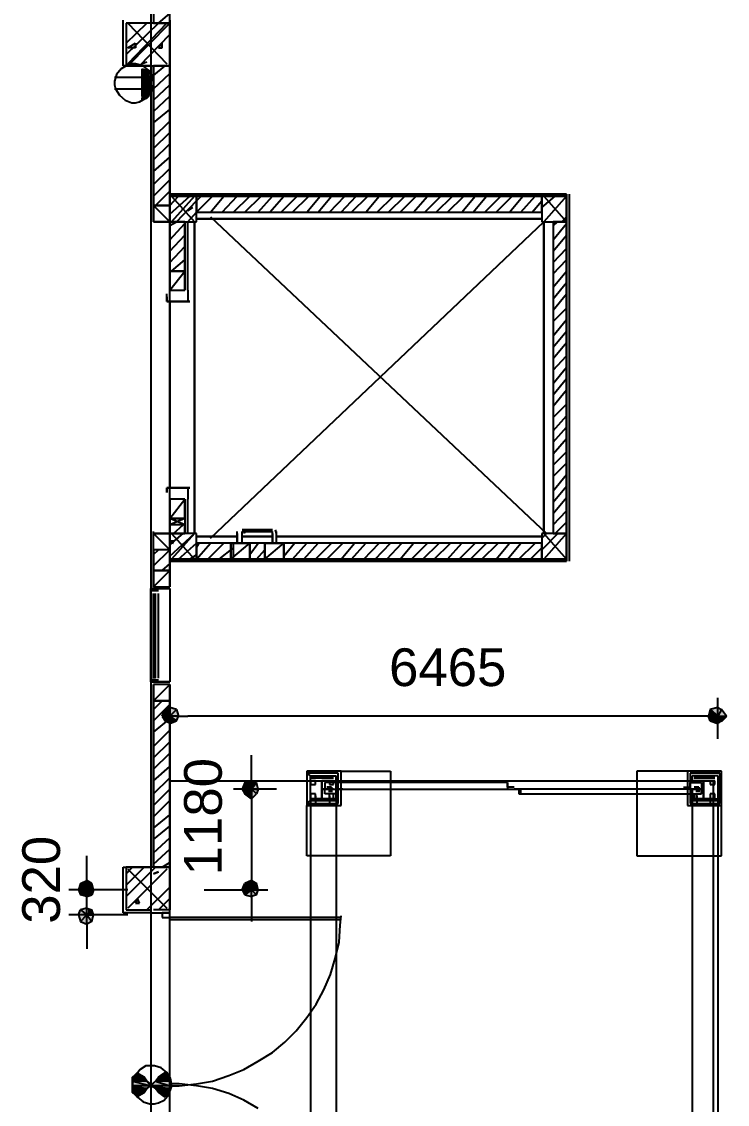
# Model space of a CAD drawing. Header units: millimetres. Extents: x 5 to 415, y 48 to 251.
# Drawn here: x 391.59 to 404.67, y 192.75 to 212.84 of the extents above; entities that cross this region are included whole.
import ezdxf

# ---------------------------------------------------------------- set-up
doc = ezdxf.new("R2010")
doc.units = ezdxf.units.MM
for name, color, linetype in [('H', 7, 'Continuous'), ('P', 7, 'Continuous'), ('T', 7, 'Continuous')]:
    doc.layers.add(name, color=color, linetype=linetype)

msp = doc.modelspace()

# ---------------------------------------------------------------- hatches: boundary and pattern name
at = {"layer": 'H', "linetype": 'Continuous'}
for points in [[(393.823, 211.914), (393.823, 211.967), (393.912, 211.914), (393.823, 211.914)], [(393.823, 211.878), (393.823, 211.914), (393.912, 211.914), (393.947, 211.878), (393.823, 211.878)], [(393.823, 211.843), (393.823, 211.878), (393.947, 211.878), (393.947, 211.843), (393.823, 211.843)], [(393.823, 211.79), (393.823, 211.843), (393.947, 211.843), (394, 211.79), (393.823, 211.79)], [(393.823, 211.702), (393.823, 211.79), (394, 211.79), (394, 211.702), (393.823, 211.702)], [(393.823, 211.667), (393.823, 211.702), (394, 211.702), (394, 211.667), (393.823, 211.667)], [(393.823, 211.578), (393.823, 211.667), (394, 211.667), (394, 211.578), (393.823, 211.578)], [(393.823, 211.543), (393.823, 211.578), (394, 211.578), (393.947, 211.543), (393.823, 211.543)], [(393.823, 211.455), (393.823, 211.543), (393.947, 211.543), (393.947, 211.455), (393.823, 211.455)], [(393.823, 211.367), (393.823, 211.455), (393.912, 211.42), (393.823, 211.367)], [(393.912, 211.42), (393.823, 211.455), (393.947, 211.455), (393.912, 211.42)], [(394.212, 199.937), (394.247, 200.06), (394.335, 200.113), (394.335, 199.937), (394.212, 199.937)], [(394.458, 199.849), (394.335, 199.937), (394.335, 200.113), (394.458, 200.06), (394.511, 199.937), (394.458, 199.849)], [(404.495, 199.937), (404.372, 200.06), (404.495, 200.113), (404.583, 200.06), (404.671, 199.937), (404.495, 199.937)], [(394.247, 199.849), (394.212, 199.937), (394.335, 199.937), (394.458, 199.849), (394.335, 199.813), (394.247, 199.849)], [(404.372, 199.849), (404.319, 199.937), (404.372, 200.06), (404.495, 199.937), (404.495, 199.813), (404.372, 199.849)], [(404.583, 199.849), (404.495, 199.813), (404.495, 199.937), (404.671, 199.937), (404.583, 199.849)], [(395.693, 198.596), (395.728, 198.72), (395.852, 198.755), (395.94, 198.72), (395.852, 198.596), (395.693, 198.596)], [(395.94, 198.508), (395.852, 198.42), (395.852, 198.596), (395.94, 198.72), (395.993, 198.596), (395.94, 198.508)], [(395.728, 198.508), (395.693, 198.596), (395.852, 198.596), (395.852, 198.42), (395.728, 198.508)], [(397.263, 198.596), (397.263, 198.632), (397.298, 198.632), (397.298, 198.596), (397.263, 198.596)], [(397.298, 198.596), (397.298, 198.632), (397.334, 198.632), (397.334, 198.596), (397.298, 198.596)], [(404.072, 198.596), (404.072, 198.632), (404.107, 198.632), (404.107, 198.596), (404.072, 198.596)], [(404.107, 198.596), (404.107, 198.632), (404.16, 198.632), (404.16, 198.596), (404.107, 198.596)], [(397.051, 198.367), (397.051, 198.42), (397.087, 198.367), (397.051, 198.367)], [(397.087, 198.367), (397.051, 198.42), (397.087, 198.42), (397.087, 198.367)], [(397.051, 198.367), (397.051, 198.42), (397.087, 198.367), (397.051, 198.367)], [(397.087, 198.367), (397.051, 198.42), (397.087, 198.42), (397.087, 198.367)], [(397.263, 198.367), (397.263, 198.42), (397.298, 198.367), (397.263, 198.367)], [(397.298, 198.367), (397.263, 198.42), (397.298, 198.42), (397.298, 198.367)], [(397.263, 198.367), (397.263, 198.42), (397.298, 198.367), (397.263, 198.367)], [(397.298, 198.367), (397.263, 198.42), (397.298, 198.42), (397.298, 198.367)], [(404.107, 198.367), (404.107, 198.42), (404.16, 198.367), (404.107, 198.367)], [(404.16, 198.367), (404.107, 198.42), (404.16, 198.42), (404.16, 198.367)], [(392.642, 196.727), (392.677, 196.85), (392.818, 196.885), (392.889, 196.85), (392.818, 196.727), (392.642, 196.727)], [(392.677, 196.638), (392.642, 196.727), (392.818, 196.727), (392.818, 196.603), (392.677, 196.638)], [(392.889, 196.638), (392.818, 196.603), (392.818, 196.727), (392.889, 196.85), (392.942, 196.727), (392.889, 196.638)], [(395.728, 196.638), (395.693, 196.727), (395.728, 196.85), (395.852, 196.885), (395.852, 196.727), (395.728, 196.638)], [(395.94, 196.638), (395.852, 196.603), (395.728, 196.638), (395.852, 196.727), (395.993, 196.727), (395.94, 196.638)], [(395.852, 196.727), (395.852, 196.885), (395.94, 196.85), (395.993, 196.727), (395.852, 196.727)], [(392.677, 196.127), (392.642, 196.25), (392.677, 196.338), (392.818, 196.391), (392.818, 196.25), (392.677, 196.127)], [(392.818, 196.25), (392.818, 196.391), (392.889, 196.338), (392.942, 196.25), (392.818, 196.25)], [(392.889, 196.127), (392.818, 196.092), (392.677, 196.127), (392.818, 196.25), (392.942, 196.25), (392.889, 196.127)], [(393.665, 193.252), (393.7, 193.305), (393.788, 193.305), (393.876, 193.252), (393.665, 193.252)], [(393.7, 193.305), (393.735, 193.34), (393.788, 193.305), (393.7, 193.305)], [(394.123, 193.252), (394.212, 193.305), (394.3, 193.305), (394.335, 193.252), (394.123, 193.252)], [(394.212, 193.305), (394.247, 193.34), (394.3, 193.305), (394.212, 193.305)], [(393.665, 193.163), (393.665, 193.252), (393.876, 193.252), (393.912, 193.163), (393.665, 193.163)], [(393.665, 193.075), (393.665, 193.163), (393.912, 193.163), (394, 193.075), (393.665, 193.075)], [(393.665, 193.04), (393.665, 193.075), (394, 193.075), (393.912, 193.04), (393.665, 193.04)], [(394, 193.075), (394.088, 193.163), (394.335, 193.163), (394.335, 193.075), (394, 193.075)], [(394.088, 193.04), (394, 193.075), (394.335, 193.075), (394.335, 193.04), (394.088, 193.04)], [(394.088, 193.163), (394.123, 193.252), (394.335, 193.252), (394.335, 193.163), (394.088, 193.163)], [(393.665, 192.952), (393.665, 193.04), (393.912, 193.04), (393.876, 192.952), (393.665, 192.952)], [(393.7, 192.917), (393.665, 192.952), (393.876, 192.952), (393.788, 192.917), (393.7, 192.917)], [(393.735, 192.881), (393.7, 192.917), (393.788, 192.917), (393.735, 192.881)], [(394.123, 192.952), (394.088, 193.04), (394.335, 193.04), (394.335, 192.952), (394.123, 192.952)], [(394.247, 192.881), (394.212, 192.917), (394.123, 192.952), (394.3, 192.917), (394.247, 192.881)], [(394.3, 192.917), (394.123, 192.952), (394.335, 192.952), (394.3, 192.917)]]:
    msp.add_hatch(color=256, dxfattribs=at).paths.add_polyline_path(points)

# ---------------------------------------------------------------- linework, layer by layer
at = {"layer": 'P'}
for points in [[(393.982, 218.793), (393.982, 124.46)], [(394.035, 214.471), (394.035, 212.813)], [(394.335, 212.813), (394.335, 214.471)], [(394.123, 212.813), (394.335, 212.99)], [(393.471, 212.019), (393.471, 212.866)], [(393.524, 212.443), (393.912, 212.813)], [(393.524, 212.231), (394.123, 212.813)], [(394.335, 212.813), (393.524, 212.813)], [(393.524, 212.813), (393.524, 212.019)], [(393.559, 212.813), (394.282, 212.055)], [(394.282, 212.813), (393.559, 212.055)], [(393.559, 212.019), (394.335, 212.813)], [(394.035, 212.813), (394.335, 212.813)], [(394.335, 212.866), (394.335, 212.019)], [(394.335, 212.019), (394.335, 212.813)], [(393.771, 212.019), (394.335, 212.602)], [(393.559, 212.355), (393.7, 212.443)], [(393.7, 212.443), (393.7, 212.355)], [(394.194, 212.443), (394.123, 212.355)], [(394.194, 212.355), (394.194, 212.443)], [(393.7, 212.355), (393.559, 212.355)], [(394.123, 212.355), (394.194, 212.355)], [(393.435, 211.967), (393.347, 211.861)], [(393.435, 211.967), (393.347, 211.861)], [(393.559, 212.037), (393.435, 211.967)], [(393.559, 212.037), (393.435, 211.967)], [(393.982, 212.019), (393.471, 212.019)], [(393.524, 212.019), (394.335, 212.019)], [(393.629, 212.055), (393.559, 212.037)], [(393.629, 212.055), (393.559, 212.037)], [(393.7, 212.055), (393.629, 212.055)], [(393.7, 212.055), (393.629, 212.055)], [(393.841, 212.019), (393.7, 212.055)], [(393.841, 212.019), (393.7, 212.055)], [(393.912, 212.09), (393.823, 212.055)], [(393.823, 211.967), (393.912, 211.931)], [(393.823, 211.931), (393.823, 211.967)], [(393.823, 211.967), (393.823, 211.384)], [(393.947, 211.931), (393.841, 212.019)], [(393.947, 211.931), (393.841, 212.019)], [(393.965, 211.914), (393.894, 211.967)], [(393.982, 212.019), (393.982, 209.127)], [(394.035, 209.127), (394.035, 212.019)], [(394.035, 211.843), (394.247, 212.019)], [(394.335, 212.019), (394.035, 212.019)], [(394.035, 212.019), (394.035, 209.427)], [(394.335, 212.019), (394.335, 208.58)], [(394.335, 208.58), (394.335, 212.019)], [(394.335, 209.427), (394.335, 212.019)], [(393.347, 211.861), (393.312, 211.737)], [(393.347, 211.861), (393.312, 211.737)], [(393.312, 211.808), (393.823, 211.808)], [(393.912, 211.931), (393.823, 211.931)], [(393.912, 211.931), (393.823, 211.931)], [(393.823, 211.931), (393.947, 211.878)], [(393.823, 211.931), (393.947, 211.878)], [(393.823, 211.878), (393.823, 211.931)], [(393.947, 211.878), (393.823, 211.878)], [(393.947, 211.878), (393.823, 211.878)], [(393.823, 211.878), (393.947, 211.843)], [(393.823, 211.878), (393.947, 211.843)], [(393.823, 211.843), (393.823, 211.878)], [(393.947, 211.843), (393.823, 211.843)], [(393.947, 211.843), (393.823, 211.843)], [(393.823, 211.843), (393.982, 211.808)], [(393.823, 211.843), (393.982, 211.808)], [(393.823, 211.808), (393.823, 211.843)], [(393.982, 211.808), (393.823, 211.808)], [(393.982, 211.808), (393.823, 211.808)], [(393.823, 211.808), (393.982, 211.72)], [(393.823, 211.808), (393.982, 211.72)], [(393.823, 211.72), (393.823, 211.808)], [(393.947, 211.878), (393.912, 211.931)], [(394.018, 211.808), (393.947, 211.931)], [(394.018, 211.808), (393.947, 211.931)], [(393.947, 211.843), (393.947, 211.878)], [(393.982, 211.808), (393.947, 211.843)], [(394, 211.825), (393.965, 211.914)], [(393.982, 211.72), (393.982, 211.808)], [(394.035, 211.737), (394, 211.825)], [(394.035, 211.702), (394.018, 211.808)], [(394.035, 211.702), (394.018, 211.808)], [(394.035, 211.596), (394.335, 211.878)], [(393.312, 211.737), (393.312, 211.667)], [(393.312, 211.737), (393.312, 211.667)], [(393.312, 211.667), (393.33, 211.596)], [(393.312, 211.667), (393.33, 211.596)], [(393.312, 211.596), (393.823, 211.596)], [(393.33, 211.596), (393.4, 211.473)], [(393.33, 211.596), (393.4, 211.473)], [(393.982, 211.72), (393.823, 211.72)], [(393.982, 211.72), (393.823, 211.72)], [(393.823, 211.72), (393.982, 211.667)], [(393.823, 211.72), (393.982, 211.667)], [(393.823, 211.667), (393.823, 211.72)], [(393.982, 211.667), (393.823, 211.667)], [(393.982, 211.667), (393.823, 211.667)], [(393.823, 211.667), (393.982, 211.596)], [(393.823, 211.667), (393.982, 211.596)], [(393.823, 211.596), (393.823, 211.667)], [(393.982, 211.596), (393.823, 211.596)], [(393.982, 211.596), (393.823, 211.596)], [(393.823, 211.596), (393.947, 211.543)], [(393.823, 211.596), (393.947, 211.543)], [(393.823, 211.543), (393.823, 211.596)], [(393.947, 211.543), (393.982, 211.596)], [(393.965, 211.49), (394, 211.561)], [(393.982, 211.667), (393.982, 211.72)], [(393.982, 211.526), (394.035, 211.667)], [(393.982, 211.526), (394.035, 211.667)], [(393.982, 211.596), (393.982, 211.667)], [(394, 211.561), (394.035, 211.649)], [(394.035, 211.649), (394.035, 211.737)], [(394.035, 211.384), (394.335, 211.667)], [(393.4, 211.473), (393.506, 211.384)], [(393.4, 211.473), (393.506, 211.384)], [(393.506, 211.384), (393.629, 211.332)], [(393.506, 211.384), (393.629, 211.332)], [(393.771, 211.349), (393.894, 211.42)], [(393.771, 211.349), (393.894, 211.42)], [(393.947, 211.543), (393.823, 211.543)], [(393.947, 211.543), (393.823, 211.543)], [(393.823, 211.543), (393.947, 211.455)], [(393.823, 211.543), (393.947, 211.455)], [(393.823, 211.455), (393.823, 211.543)], [(393.947, 211.455), (393.823, 211.455)], [(393.823, 211.455), (393.912, 211.42)], [(393.912, 211.42), (393.823, 211.455)], [(393.823, 211.455), (393.947, 211.455)], [(393.912, 211.42), (393.823, 211.455)], [(393.823, 211.42), (393.912, 211.42)], [(393.912, 211.42), (393.823, 211.384)], [(393.823, 211.384), (393.823, 211.42)], [(393.859, 211.402), (393.965, 211.49)], [(393.894, 211.42), (393.982, 211.526)], [(393.894, 211.42), (393.982, 211.526)], [(393.947, 211.455), (393.912, 211.42)], [(393.947, 211.455), (393.947, 211.543)], [(394.035, 211.173), (394.335, 211.455)], [(393.629, 211.332), (393.7, 211.332)], [(393.629, 211.332), (393.7, 211.332)], [(393.7, 211.332), (393.771, 211.349)], [(393.7, 211.332), (393.771, 211.349)], [(394.035, 210.961), (394.335, 211.208)], [(394.035, 210.697), (394.335, 210.996)], [(394.035, 210.485), (394.335, 210.785)], [(394.035, 210.273), (394.335, 210.573)], [(394.035, 210.062), (394.335, 210.326)], [(394.035, 209.815), (394.335, 210.114)], [(394.035, 209.603), (394.335, 209.903)], [(394.07, 209.427), (394.335, 209.691)], [(401.69, 209.638), (394.335, 209.638)], [(394.335, 209.638), (394.335, 207.857)], [(394.335, 207.857), (394.335, 209.638)], [(394.335, 209.427), (394.494, 209.603)], [(394.335, 209.268), (394.705, 209.603)], [(394.829, 209.603), (394.335, 209.603)], [(394.335, 209.603), (394.335, 209.127)], [(394.335, 209.603), (401.69, 209.603)], [(394.37, 209.603), (394.794, 209.127)], [(394.794, 209.603), (394.37, 209.127)], [(394.829, 209.127), (394.829, 209.603)], [(394.829, 209.515), (394.917, 209.603)], [(394.829, 209.303), (395.129, 209.603)], [(394.829, 209.603), (394.829, 209.303)], [(401.232, 209.603), (394.829, 209.603)], [(395.093, 209.303), (395.34, 209.603)], [(395.305, 209.303), (395.587, 209.603)], [(395.517, 209.303), (395.817, 209.603)], [(395.728, 209.303), (396.028, 209.603)], [(395.975, 209.303), (396.24, 209.603)], [(396.187, 209.303), (396.452, 209.603)], [(396.399, 209.303), (396.699, 209.603)], [(396.61, 209.303), (396.91, 209.603)], [(396.875, 209.303), (397.122, 209.603)], [(397.087, 209.303), (397.334, 209.603)], [(397.298, 209.303), (397.581, 209.603)], [(397.51, 209.303), (397.792, 209.603)], [(397.704, 209.303), (398.004, 209.603)], [(397.969, 209.303), (398.216, 209.603)], [(398.18, 209.303), (398.48, 209.603)], [(398.392, 209.303), (398.692, 209.603)], [(398.604, 209.303), (398.903, 209.603)], [(398.851, 209.303), (399.115, 209.603)], [(399.062, 209.303), (399.362, 209.603)], [(399.274, 209.303), (399.574, 209.603)], [(399.486, 209.303), (399.785, 209.603)], [(399.75, 209.303), (399.997, 209.603)], [(399.962, 209.303), (400.209, 209.603)], [(400.173, 209.303), (400.473, 209.603)], [(400.385, 209.303), (400.685, 209.603)], [(400.632, 209.303), (400.879, 209.603)], [(400.844, 209.303), (401.108, 209.603)], [(401.232, 209.391), (401.479, 209.603)], [(401.69, 209.603), (401.232, 209.603)], [(401.232, 209.603), (401.232, 209.127)], [(401.232, 209.303), (401.232, 209.603)], [(401.267, 209.603), (401.69, 209.127)], [(401.69, 209.603), (401.267, 209.127)], [(401.69, 209.638), (401.69, 202.83)], [(401.69, 209.127), (401.69, 209.603)], [(401.743, 202.83), (401.743, 209.638)], [(394.335, 209.127), (394.035, 209.427)], [(394.035, 209.427), (394.335, 209.427)], [(394.035, 209.127), (394.035, 209.427)], [(394.335, 209.427), (394.035, 209.427)], [(394.035, 209.427), (394.035, 209.127)], [(394.035, 209.427), (394.335, 209.427)], [(394.335, 209.427), (394.335, 209.127)], [(394.335, 209.127), (394.335, 209.427)], [(394.458, 209.127), (394.829, 209.515)], [(394.758, 209.391), (394.67, 209.338)], [(394.67, 209.338), (394.758, 209.391)], [(401.055, 209.303), (401.232, 209.515)], [(394.67, 209.127), (394.829, 209.303)], [(394.829, 209.303), (401.232, 209.303)], [(394.829, 209.18), (401.232, 209.18)], [(401.232, 209.18), (394.829, 209.18)], [(395.093, 209.215), (401.32, 203.341)], [(401.602, 209.127), (401.69, 209.215)], [(394.335, 209.127), (394.035, 209.127)], [(394.035, 209.127), (394.335, 209.127)], [(394.335, 209.127), (394.829, 209.127)], [(394.335, 209.056), (394.458, 209.127)], [(394.617, 209.127), (394.335, 209.127)], [(394.335, 209.127), (394.335, 208.209)], [(394.335, 208.792), (394.617, 209.091)], [(394.617, 209.127), (394.617, 207.857)], [(394.617, 208.209), (394.617, 209.127)], [(394.67, 207.857), (394.67, 209.127)], [(394.794, 203.341), (394.794, 209.127)], [(394.794, 209.127), (394.794, 203.341)], [(395.093, 203.253), (401.267, 209.127)], [(401.232, 209.127), (401.69, 209.127)], [(401.267, 209.127), (401.267, 203.341)], [(401.267, 203.341), (401.267, 209.127)], [(401.443, 209.056), (401.532, 209.127)], [(401.69, 209.127), (401.443, 209.127)], [(401.443, 209.127), (401.443, 203.341)], [(401.443, 208.792), (401.69, 209.091)], [(401.69, 203.341), (401.69, 209.127)], [(394.335, 208.58), (394.617, 208.88)], [(401.443, 208.58), (401.69, 208.88)], [(394.335, 208.368), (394.617, 208.668)], [(401.443, 208.368), (401.69, 208.633)], [(394.37, 208.209), (394.617, 208.421)], [(401.443, 208.157), (401.69, 208.421)], [(394.335, 207.857), (394.617, 208.209)], [(394.617, 208.209), (394.335, 208.209)], [(394.335, 208.209), (394.335, 207.857)], [(394.335, 208.209), (394.617, 208.209)], [(394.335, 207.857), (394.335, 208.209)], [(394.335, 208.209), (394.617, 208.209)], [(394.617, 207.857), (394.617, 208.209)], [(394.617, 208.209), (394.617, 207.857)], [(401.443, 207.91), (401.69, 208.209)], [(401.443, 207.698), (401.69, 207.998)], [(394.282, 207.645), (394.282, 207.786)], [(394.335, 207.857), (394.617, 207.857)], [(394.335, 207.857), (394.617, 207.857)], [(394.335, 207.645), (394.335, 207.857)], [(394.67, 207.857), (394.67, 207.645)], [(401.443, 207.486), (401.69, 207.786)], [(394.282, 207.733), (394.282, 207.645)], [(394.282, 207.645), (394.705, 207.645)], [(394.705, 207.645), (394.282, 207.645)], [(394.335, 204.188), (394.335, 207.645)], [(394.335, 207.645), (394.335, 204.188)], [(394.67, 207.645), (394.335, 207.645)], [(401.443, 207.275), (401.69, 207.522)], [(401.443, 207.01), (401.69, 207.31)], [(401.443, 206.798), (401.69, 207.098)], [(401.443, 206.587), (401.69, 206.887)], [(401.443, 206.375), (401.69, 206.64)], [(401.443, 206.128), (401.69, 206.428)], [(401.443, 205.916), (401.69, 206.216)], [(401.443, 205.705), (401.69, 206.005)], [(401.443, 205.493), (401.69, 205.74)], [(401.443, 205.246), (401.69, 205.528)], [(401.443, 205.034), (401.69, 205.317)], [(401.443, 204.823), (401.69, 205.105)], [(401.443, 204.611), (401.69, 204.858)], [(401.443, 204.399), (401.69, 204.646)], [(401.443, 204.135), (401.69, 204.435)], [(394.282, 204.188), (394.705, 204.188)], [(394.282, 204.1), (394.282, 204.188)], [(394.282, 204.188), (394.282, 204.1)], [(394.705, 204.188), (394.282, 204.188)], [(394.335, 203.976), (394.335, 204.188)], [(394.335, 204.188), (394.67, 204.188)], [(394.67, 204.188), (394.67, 203.976)], [(401.443, 203.923), (401.69, 204.223)], [(394.335, 203.623), (394.617, 203.976)], [(394.617, 203.976), (394.335, 203.976)], [(394.335, 203.976), (394.335, 203.623)], [(394.617, 203.976), (394.335, 203.976)], [(394.335, 203.623), (394.335, 203.976)], [(394.335, 203.976), (394.335, 202.865)], [(394.335, 202.865), (394.335, 203.976)], [(394.617, 203.623), (394.617, 203.976)], [(394.617, 203.976), (394.617, 203.623)], [(394.617, 203.976), (394.617, 203.341)], [(394.67, 203.341), (394.67, 203.976)], [(401.443, 203.712), (401.69, 204.011)], [(394.335, 203.888), (394.335, 202.353)], [(394.335, 202.353), (394.335, 203.888)], [(401.443, 203.5), (401.69, 203.764)], [(394.335, 203.623), (394.617, 203.623)], [(394.617, 203.623), (394.335, 203.623)], [(394.617, 203.5), (394.335, 203.623)], [(394.617, 203.623), (394.335, 203.5)], [(394.335, 203.623), (394.617, 203.623)], [(394.617, 203.623), (394.335, 203.623)], [(401.479, 203.341), (401.69, 203.553)], [(393.982, 203.376), (393.982, 202.353)], [(394.035, 202.353), (394.035, 203.376)], [(394.035, 203.341), (394.335, 203.041)], [(394.035, 203.041), (394.035, 203.341)], [(394.035, 203.341), (394.335, 203.341)], [(394.335, 203.341), (394.035, 203.341)], [(394.617, 203.5), (394.335, 203.5)], [(394.335, 203.5), (394.335, 203.341)], [(394.335, 203.341), (394.335, 203.041)], [(394.335, 203.129), (394.582, 203.341)], [(394.335, 202.918), (394.794, 203.341)], [(394.829, 203.341), (394.335, 203.341)], [(394.335, 203.341), (394.335, 202.865)], [(394.335, 203.341), (394.617, 203.341)], [(394.37, 203.341), (394.794, 202.865)], [(394.794, 203.341), (394.37, 202.865)], [(394.406, 203.341), (394.582, 203.5)], [(394.617, 203.341), (394.617, 203.5)], [(394.829, 202.865), (394.829, 203.341)], [(395.587, 203.165), (395.587, 203.376)], [(395.587, 203.341), (395.587, 203.165)], [(396.24, 203.412), (395.676, 203.412)], [(395.676, 203.165), (395.676, 203.376)], [(395.676, 203.376), (396.24, 203.376)], [(395.676, 203.165), (395.676, 203.341)], [(395.728, 203.341), (395.693, 203.412)], [(396.24, 203.165), (396.24, 203.376)], [(396.24, 203.341), (396.24, 203.165)], [(396.311, 203.341), (396.293, 203.412)], [(396.311, 203.165), (396.311, 203.376)], [(396.311, 203.165), (396.311, 203.341)], [(401.232, 203.253), (401.32, 203.341)], [(401.232, 203.041), (401.532, 203.341)], [(401.69, 203.341), (401.232, 203.341)], [(401.232, 203.341), (401.232, 202.865)], [(401.267, 203.341), (401.69, 202.865)], [(401.69, 203.341), (401.267, 202.865)], [(401.443, 203.341), (401.69, 203.341)], [(401.69, 202.865), (401.69, 203.341)], [(394.406, 203.2), (394.335, 203.2)], [(394.335, 203.2), (394.406, 203.165)], [(394.494, 202.865), (394.829, 203.165)], [(395.587, 203.288), (394.829, 203.288)], [(394.829, 203.288), (395.587, 203.288)], [(394.829, 203.077), (394.882, 203.165)], [(394.829, 202.865), (395.093, 203.165)], [(394.829, 203.165), (394.829, 202.865)], [(395.517, 203.165), (394.829, 203.165)], [(395.041, 202.865), (395.34, 203.165)], [(395.464, 202.865), (395.817, 203.165)], [(395.464, 202.865), (395.464, 203.165)], [(395.464, 203.165), (395.817, 203.165)], [(395.817, 203.165), (395.464, 203.165)], [(395.464, 203.165), (395.464, 202.865)], [(395.517, 202.865), (395.517, 203.165)], [(395.587, 203.165), (395.676, 203.165)], [(396.24, 203.288), (395.676, 203.288)], [(395.676, 203.288), (396.24, 203.288)], [(395.817, 203.165), (395.817, 202.865)], [(395.817, 202.865), (395.817, 203.165)], [(395.817, 202.953), (395.975, 203.165)], [(396.099, 203.165), (395.817, 203.165)], [(395.817, 203.165), (395.817, 202.865)], [(396.099, 202.865), (396.452, 203.165)], [(396.099, 202.865), (396.099, 203.165)], [(396.099, 203.165), (396.452, 203.165)], [(396.452, 203.165), (396.099, 203.165)], [(396.099, 203.165), (396.099, 202.865)], [(396.099, 202.865), (396.099, 203.165)], [(396.24, 203.165), (396.311, 203.165)], [(401.232, 203.288), (396.311, 203.288)], [(396.311, 203.288), (401.232, 203.288)], [(396.452, 203.165), (396.452, 202.865)], [(396.452, 202.865), (396.452, 203.165)], [(396.452, 202.918), (396.646, 203.165)], [(401.232, 203.165), (396.452, 203.165)], [(396.452, 203.165), (396.452, 202.865)], [(396.61, 202.865), (396.875, 203.165)], [(396.822, 202.865), (397.087, 203.165)], [(397.034, 202.865), (397.334, 203.165)], [(397.245, 202.865), (397.545, 203.165)], [(397.51, 202.865), (397.757, 203.165)], [(397.704, 202.865), (397.969, 203.165)], [(397.933, 202.865), (398.216, 203.165)], [(398.145, 202.865), (398.427, 203.165)], [(398.357, 202.865), (398.639, 203.165)], [(398.604, 202.865), (398.851, 203.165)], [(398.815, 202.865), (399.115, 203.165)], [(399.027, 202.865), (399.327, 203.165)], [(399.239, 202.865), (399.538, 203.165)], [(399.486, 202.865), (399.75, 203.165)], [(399.697, 202.865), (399.997, 203.165)], [(399.909, 202.865), (400.209, 203.165)], [(400.121, 202.865), (400.42, 203.165)], [(400.385, 202.865), (400.632, 203.165)], [(400.597, 202.865), (400.844, 203.165)], [(400.808, 202.865), (401.108, 203.165)], [(401.232, 202.865), (401.232, 203.165)], [(394.335, 203.041), (394.035, 203.041)], [(394.035, 202.953), (394.123, 203.041)], [(394.035, 202.741), (394.335, 203.041)], [(394.335, 203.041), (394.035, 203.041)], [(394.035, 203.041), (394.035, 202.653)], [(394.335, 202.653), (394.335, 203.041)], [(394.829, 202.953), (394.705, 202.865)], [(394.705, 202.865), (394.794, 202.918)], [(395.252, 202.865), (395.517, 203.077)], [(395.94, 202.865), (396.099, 203.041)], [(401.02, 202.865), (401.232, 203.077)], [(394.194, 202.653), (394.335, 202.777)], [(394.335, 202.865), (394.829, 202.865)], [(401.69, 202.865), (394.335, 202.865)], [(394.335, 202.83), (401.69, 202.83)], [(394.829, 202.865), (395.517, 202.865)], [(395.817, 202.865), (395.464, 202.865)], [(395.464, 202.865), (395.817, 202.865)], [(395.817, 202.865), (396.099, 202.865)], [(396.452, 202.865), (396.099, 202.865)], [(396.099, 202.865), (396.452, 202.865)], [(396.452, 202.865), (401.232, 202.865)], [(401.232, 202.865), (401.69, 202.865)], [(394.035, 202.653), (394.335, 202.653)], [(394.335, 202.653), (394.035, 202.353)], [(394.335, 202.653), (394.035, 202.653)], [(394.035, 202.653), (394.035, 202.353)], [(394.035, 202.653), (394.335, 202.653)], [(394.035, 202.353), (394.035, 202.653)], [(394.335, 202.353), (394.335, 202.653)], [(394.335, 202.653), (394.335, 202.353)], [(393.982, 200.589), (393.982, 202.318)], [(393.982, 202.318), (394.123, 202.318)], [(394.123, 202.318), (393.982, 202.318)], [(394.035, 202.353), (394.335, 202.353)], [(394.035, 202.353), (394.335, 202.353)], [(394.123, 202.318), (394.335, 202.318)], [(394.335, 202.318), (394.123, 202.318)], [(394.335, 202.318), (394.335, 200.589)], [(393.982, 202.283), (394.123, 202.283)], [(394.07, 202.283), (393.982, 202.283)], [(393.982, 200.66), (393.982, 202.23)], [(394.035, 200.66), (394.035, 202.23)], [(394.035, 200.66), (394.035, 202.23)], [(394.035, 200.66), (394.035, 202.23)], [(394.07, 200.66), (394.07, 202.23)], [(394.07, 200.66), (394.07, 202.23)], [(394.07, 200.66), (394.07, 202.23)], [(394.123, 200.66), (394.123, 202.23)], [(393.982, 200.625), (394.123, 200.625)], [(393.982, 200.625), (394.123, 200.625)], [(394.07, 200.625), (393.982, 200.625)], [(394.123, 200.589), (393.982, 200.589)], [(393.982, 200.589), (394.123, 200.589)], [(393.982, 200.537), (393.982, 197.15)], [(394.035, 197.15), (394.035, 200.537)], [(394.335, 200.537), (394.035, 200.237)], [(394.335, 200.537), (394.035, 200.537)], [(394.035, 200.537), (394.035, 200.237)], [(394.335, 200.537), (394.035, 200.537)], [(394.035, 200.237), (394.035, 200.537)], [(394.335, 200.589), (394.123, 200.589)], [(394.123, 200.589), (394.335, 200.589)], [(394.335, 197.15), (394.335, 200.537)], [(394.335, 200.537), (394.335, 197.15)], [(394.335, 200.237), (394.335, 200.537)], [(394.335, 200.537), (394.335, 200.237)], [(394.035, 200.078), (394.194, 200.237)], [(394.335, 200.237), (394.035, 200.237)], [(394.035, 200.237), (394.035, 197.15)], [(394.035, 200.237), (394.335, 200.237)], [(394.335, 200.237), (394.035, 200.237)], [(394.035, 199.866), (394.335, 200.166)], [(394.335, 200.113), (394.247, 200.078)], [(394.335, 199.39), (394.335, 200.29)], [(394.335, 197.15), (394.335, 200.237)], [(394.458, 200.078), (394.335, 200.113)], [(394.335, 200.113), (394.335, 199.954)], [(394.335, 199.954), (394.335, 200.113)], [(404.495, 200.113), (404.354, 200.078)], [(404.495, 199.531), (404.495, 200.29)], [(404.495, 199.954), (404.495, 200.113)], [(404.495, 200.113), (404.566, 200.078)], [(404.495, 199.954), (404.495, 200.113)], [(394.035, 199.655), (394.335, 199.902)], [(394.194, 199.954), (394.247, 200.078)], [(394.194, 199.954), (394.247, 199.866)], [(394.335, 199.954), (394.194, 199.954)], [(394.335, 199.954), (394.194, 199.954)], [(394.247, 200.078), (394.335, 199.954)], [(394.247, 200.078), (394.335, 199.954)], [(394.247, 199.866), (394.335, 199.954)], [(394.247, 199.866), (394.335, 199.954)], [(394.335, 199.954), (394.458, 200.078)], [(394.335, 199.954), (394.458, 200.078)], [(394.335, 199.954), (394.335, 199.813)], [(394.335, 199.954), (394.335, 199.813)], [(394.458, 199.866), (394.335, 199.954)], [(394.494, 199.954), (394.335, 199.954)], [(394.335, 199.954), (394.458, 199.866)], [(394.494, 199.954), (394.335, 199.954)], [(394.458, 200.078), (394.494, 199.954)], [(394.458, 199.866), (394.494, 199.954)], [(394.494, 199.954), (394.67, 199.954)], [(404.142, 199.954), (394.67, 199.954)], [(404.319, 199.954), (404.142, 199.954)], [(404.354, 200.078), (404.319, 199.954)], [(404.319, 199.954), (404.495, 199.954)], [(404.319, 199.954), (404.495, 199.954)], [(404.354, 199.866), (404.319, 199.954)], [(404.354, 200.078), (404.495, 199.954)], [(404.495, 199.954), (404.354, 200.078)], [(404.495, 199.954), (404.354, 199.866)], [(404.495, 199.954), (404.354, 199.866)], [(404.566, 200.078), (404.495, 199.954)], [(404.566, 200.078), (404.495, 199.954)], [(404.495, 199.954), (404.654, 199.954)], [(404.495, 199.813), (404.495, 199.954)], [(404.566, 199.866), (404.495, 199.954)], [(404.495, 199.954), (404.495, 199.813)], [(404.566, 199.866), (404.495, 199.954)], [(404.495, 199.954), (404.654, 199.954)], [(404.654, 199.954), (404.566, 200.078)], [(404.654, 199.954), (404.566, 199.866)], [(394.335, 199.813), (394.247, 199.866)], [(394.335, 199.813), (394.458, 199.866)], [(404.354, 199.866), (404.495, 199.813)], [(404.495, 199.813), (404.566, 199.866)], [(394.035, 199.39), (394.335, 199.69)], [(394.035, 199.178), (394.335, 199.478)], [(394.035, 198.967), (394.335, 199.267)], [(395.852, 198.931), (395.852, 199.231)], [(394.035, 198.755), (394.335, 199.02)], [(395.852, 198.755), (395.852, 198.931)], [(397.51, 198.931), (396.875, 198.931)], [(396.875, 198.931), (396.875, 198.296)], [(397.457, 198.896), (396.875, 198.896)], [(396.875, 198.896), (396.875, 198.332)], [(396.946, 198.843), (396.875, 198.896)], [(397.457, 198.596), (397.457, 198.896)], [(397.51, 198.931), (398.427, 198.931)], [(397.51, 198.596), (397.51, 198.931)], [(398.427, 198.931), (398.427, 197.362)], [(403.931, 198.931), (402.996, 198.931)], [(402.996, 198.931), (402.996, 197.362)], [(404.566, 198.931), (403.931, 198.931)], [(403.931, 198.931), (403.931, 198.632)], [(404.53, 198.896), (403.983, 198.896)], [(403.983, 198.896), (403.983, 198.632)], [(404.53, 198.332), (404.53, 198.896)], [(404.566, 198.296), (404.566, 198.931)], [(394.035, 198.508), (394.335, 198.808)], [(394.335, 190.588), (394.335, 198.755)], [(394.335, 198.755), (404.407, 198.755)], [(395.728, 198.72), (395.676, 198.596)], [(395.728, 198.72), (395.852, 198.755)], [(395.852, 198.596), (395.728, 198.72)], [(395.852, 198.596), (395.728, 198.72)], [(395.94, 198.72), (395.852, 198.755)], [(395.852, 198.755), (395.852, 198.596)], [(395.852, 198.755), (395.852, 198.596)], [(395.94, 198.72), (395.852, 198.596)], [(395.852, 198.596), (395.94, 198.72)], [(395.975, 198.596), (395.94, 198.72)], [(396.946, 198.385), (396.946, 198.843)], [(396.946, 198.843), (397.422, 198.843)], [(397.369, 198.808), (396.946, 198.808)], [(396.946, 198.808), (397.369, 198.808)], [(396.946, 198.755), (397.157, 198.755)], [(396.946, 198.755), (397.157, 198.755)], [(397.034, 198.755), (396.946, 198.755)], [(396.946, 198.755), (396.946, 198.684)], [(397.034, 198.684), (397.034, 198.755)], [(397.157, 198.42), (397.157, 198.755)], [(397.157, 198.755), (397.369, 198.755)], [(397.157, 198.755), (397.157, 198.42)], [(397.369, 198.755), (397.157, 198.755)], [(397.157, 198.755), (397.157, 198.42)], [(397.157, 198.42), (397.157, 198.755)], [(397.21, 198.72), (397.21, 198.596)], [(400.597, 198.72), (397.21, 198.72)], [(397.369, 198.755), (397.298, 198.755)], [(397.298, 198.755), (397.298, 198.684)], [(397.369, 198.684), (397.369, 198.755)], [(397.422, 198.596), (397.422, 198.843)], [(400.597, 198.632), (400.597, 198.72)], [(400.597, 198.72), (400.597, 198.596)], [(403.983, 198.632), (403.983, 198.72)], [(403.983, 198.72), (404.195, 198.72)], [(403.983, 198.72), (403.983, 198.596)], [(404.495, 198.843), (404.019, 198.843)], [(404.019, 198.843), (404.019, 198.72)], [(404.442, 198.808), (404.054, 198.808)], [(404.054, 198.808), (404.442, 198.808)], [(404.054, 198.755), (404.23, 198.755)], [(404.23, 198.755), (404.054, 198.755)], [(404.195, 198.72), (404.195, 198.596)], [(404.23, 198.755), (404.23, 198.42)], [(404.23, 198.42), (404.23, 198.755)], [(404.442, 198.755), (404.23, 198.755)], [(404.23, 198.42), (404.23, 198.755)], [(404.442, 198.755), (404.23, 198.755)], [(404.23, 198.755), (404.23, 198.42)], [(404.442, 198.755), (404.354, 198.755)], [(404.354, 198.755), (404.354, 198.684)], [(404.407, 198.755), (404.407, 190.588)], [(404.442, 198.684), (404.442, 198.755)], [(404.495, 198.843), (404.495, 198.385)], [(394.035, 198.296), (394.335, 198.596)], [(396.311, 198.596), (395.517, 198.596)], [(395.676, 198.596), (395.852, 198.596)], [(395.676, 198.596), (395.728, 198.508)], [(395.852, 198.596), (395.676, 198.596)], [(395.728, 198.508), (395.852, 198.596)], [(395.728, 198.508), (395.852, 198.596)], [(395.852, 198.42), (395.728, 198.508)], [(395.852, 198.596), (395.852, 196.727)], [(395.94, 198.508), (395.852, 198.596)], [(395.852, 198.596), (395.852, 198.42)], [(395.94, 198.508), (395.852, 198.596)], [(395.852, 198.596), (395.975, 198.596)], [(395.852, 198.596), (395.975, 198.596)], [(395.852, 198.596), (395.852, 198.42)], [(395.852, 198.42), (395.94, 198.508)], [(395.975, 198.596), (395.94, 198.508)], [(396.946, 198.684), (397.034, 198.684)], [(397.034, 198.508), (396.946, 198.508)], [(396.946, 198.508), (396.946, 198.42)], [(397.034, 198.42), (397.034, 198.508)], [(397.157, 198.596), (397.334, 198.596)], [(397.369, 198.596), (397.157, 198.596)], [(397.157, 198.596), (397.334, 198.596)], [(397.369, 198.596), (397.157, 198.596)], [(397.21, 198.508), (397.21, 198.596)], [(397.422, 198.508), (397.21, 198.508)], [(397.245, 198.632), (397.298, 198.632)], [(397.298, 198.632), (397.245, 198.632)], [(397.245, 198.596), (397.298, 198.596)], [(397.298, 198.596), (397.245, 198.596)], [(397.298, 198.596), (397.245, 198.596)], [(397.245, 198.596), (397.298, 198.596)], [(397.245, 198.596), (397.298, 198.596)], [(397.298, 198.596), (397.245, 198.596)], [(397.245, 198.596), (397.298, 198.596)], [(397.298, 198.596), (397.245, 198.596)], [(397.298, 198.596), (397.245, 198.596)], [(397.245, 198.596), (397.298, 198.596)], [(397.245, 198.596), (397.298, 198.596)], [(397.298, 198.596), (397.245, 198.596)], [(397.298, 198.684), (397.369, 198.684)], [(397.298, 198.543), (397.298, 198.632)], [(397.298, 198.632), (397.334, 198.632)], [(397.334, 198.632), (397.298, 198.632)], [(397.298, 198.632), (397.298, 198.543)], [(397.298, 198.596), (397.334, 198.596)], [(397.334, 198.596), (397.298, 198.596)], [(397.334, 198.596), (397.298, 198.596)], [(397.298, 198.596), (397.334, 198.596)], [(397.298, 198.596), (397.334, 198.596)], [(397.334, 198.596), (397.298, 198.596)], [(397.298, 198.596), (397.298, 198.596)], [(397.298, 198.596), (397.298, 198.596)], [(397.298, 198.596), (397.334, 198.596)], [(397.334, 198.596), (397.298, 198.596)], [(397.334, 198.596), (397.298, 198.596)], [(397.298, 198.596), (397.334, 198.596)], [(397.298, 198.596), (397.334, 198.596)], [(397.334, 198.596), (397.298, 198.596)], [(397.298, 198.42), (397.298, 198.508)], [(397.334, 198.543), (397.334, 198.632)], [(397.334, 198.632), (397.334, 198.543)], [(397.334, 198.596), (400.72, 198.596)], [(397.334, 198.596), (397.334, 198.596)], [(397.334, 198.596), (397.334, 198.596)], [(397.334, 198.596), (397.545, 198.596)], [(397.369, 198.42), (397.369, 198.508)], [(397.545, 198.596), (397.422, 198.596)], [(397.422, 198.596), (397.422, 198.508)], [(397.422, 198.508), (397.422, 198.596)], [(397.422, 198.385), (397.422, 198.508)], [(397.457, 198.332), (397.457, 198.596)], [(397.51, 198.296), (397.51, 198.596)], [(400.72, 198.632), (400.597, 198.632)], [(404.107, 198.596), (400.72, 198.596)], [(400.72, 198.596), (400.808, 198.596)], [(400.808, 198.596), (400.808, 198.508)], [(400.808, 198.508), (404.195, 198.508)], [(400.844, 198.508), (400.844, 198.596)], [(403.86, 198.632), (403.983, 198.632)], [(404.107, 198.596), (403.86, 198.596)], [(403.931, 198.596), (403.931, 198.296)], [(403.983, 198.596), (403.983, 198.332)], [(404.019, 198.596), (404.23, 198.596)], [(404.019, 198.596), (404.019, 198.385)], [(404.019, 198.596), (404.23, 198.596)], [(404.107, 198.632), (404.054, 198.632)], [(404.054, 198.632), (404.107, 198.632)], [(404.107, 198.596), (404.054, 198.596)], [(404.054, 198.596), (404.107, 198.596)], [(404.054, 198.596), (404.107, 198.596)], [(404.107, 198.596), (404.054, 198.596)], [(404.054, 198.596), (404.054, 198.596)], [(404.054, 198.596), (404.054, 198.596)], [(404.107, 198.596), (404.054, 198.596)], [(404.054, 198.596), (404.107, 198.596)], [(404.107, 198.596), (404.054, 198.596)], [(404.054, 198.596), (404.107, 198.596)], [(404.054, 198.596), (404.107, 198.596)], [(404.107, 198.596), (404.054, 198.596)], [(404.107, 198.596), (404.054, 198.596)], [(404.054, 198.596), (404.107, 198.596)], [(404.054, 198.508), (404.054, 198.42)], [(404.107, 198.632), (404.107, 198.543)], [(404.107, 198.543), (404.107, 198.632)], [(404.142, 198.632), (404.107, 198.632)], [(404.107, 198.632), (404.142, 198.632)], [(404.23, 198.596), (404.107, 198.596)], [(404.142, 198.596), (404.107, 198.596)], [(404.107, 198.596), (404.142, 198.596)], [(404.107, 198.596), (404.142, 198.596)], [(404.142, 198.596), (404.107, 198.596)], [(404.107, 198.596), (404.107, 198.596)], [(404.107, 198.596), (404.107, 198.596)], [(404.142, 198.596), (404.107, 198.596)], [(404.107, 198.596), (404.142, 198.596)], [(404.23, 198.596), (404.107, 198.596)], [(404.142, 198.596), (404.107, 198.596)], [(404.107, 198.596), (404.142, 198.596)], [(404.107, 198.596), (404.142, 198.596)], [(404.142, 198.596), (404.107, 198.596)], [(404.142, 198.596), (404.107, 198.596)], [(404.107, 198.596), (404.142, 198.596)], [(404.107, 198.42), (404.107, 198.508)], [(404.142, 198.632), (404.142, 198.543)], [(404.142, 198.543), (404.142, 198.632)], [(404.195, 198.508), (404.195, 198.596)], [(404.354, 198.684), (404.442, 198.684)], [(404.442, 198.508), (404.354, 198.508)], [(404.354, 198.508), (404.354, 198.42)], [(404.442, 198.42), (404.442, 198.508)], [(394.035, 198.085), (394.335, 198.385)], [(396.875, 198.332), (396.946, 198.385)], [(396.875, 198.332), (397.457, 198.332)], [(396.875, 197.362), (396.875, 198.296)], [(396.875, 198.296), (397.51, 198.296)], [(397.422, 198.42), (396.946, 198.42)], [(397.422, 198.42), (396.946, 198.42)], [(396.946, 198.42), (397.422, 198.385)], [(396.946, 198.42), (397.369, 198.42)], [(396.946, 198.42), (397.157, 198.42)], [(397.422, 198.42), (396.946, 198.42)], [(397.422, 198.42), (396.946, 198.42)], [(396.946, 198.42), (397.422, 198.385)], [(397.369, 198.42), (396.946, 198.42)], [(396.946, 198.42), (397.157, 198.42)], [(396.946, 198.42), (397.034, 198.42)], [(396.946, 198.385), (396.946, 189.794)], [(397.422, 198.385), (396.946, 198.385)], [(397.422, 198.385), (396.946, 198.385)], [(396.946, 198.385), (397.422, 198.385)], [(397.034, 198.473), (397.034, 198.332)], [(397.034, 198.42), (397.034, 198.332)], [(397.034, 198.42), (397.087, 198.42)], [(397.087, 198.42), (397.034, 198.42)], [(397.087, 198.42), (397.034, 198.42)], [(397.034, 198.42), (397.087, 198.42)], [(397.087, 198.385), (397.034, 198.42)], [(397.034, 198.42), (397.087, 198.385)], [(397.034, 198.42), (397.087, 198.385)], [(397.087, 198.385), (397.034, 198.42)], [(397.034, 198.42), (397.034, 198.332)], [(397.034, 198.42), (397.087, 198.42)], [(397.087, 198.42), (397.034, 198.42)], [(397.087, 198.42), (397.034, 198.42)], [(397.034, 198.42), (397.087, 198.42)], [(397.087, 198.385), (397.034, 198.42)], [(397.034, 198.42), (397.087, 198.385)], [(397.034, 198.42), (397.087, 198.385)], [(397.087, 198.385), (397.034, 198.42)], [(397.034, 198.385), (397.087, 198.385)], [(397.087, 198.385), (397.034, 198.385)], [(397.087, 198.385), (397.034, 198.385)], [(397.034, 198.385), (397.087, 198.385)], [(397.034, 198.385), (397.087, 198.385)], [(397.087, 198.385), (397.034, 198.385)], [(397.087, 198.385), (397.034, 198.385)], [(397.034, 198.385), (397.087, 198.385)], [(397.369, 198.42), (397.157, 198.42)], [(397.157, 198.42), (397.369, 198.42)], [(397.245, 198.42), (397.298, 198.42)], [(397.298, 198.42), (397.245, 198.42)], [(397.298, 198.42), (397.245, 198.42)], [(397.245, 198.42), (397.298, 198.42)], [(397.298, 198.385), (397.245, 198.42)], [(397.245, 198.42), (397.298, 198.385)], [(397.245, 198.42), (397.298, 198.385)], [(397.298, 198.385), (397.245, 198.42)], [(397.245, 198.42), (397.298, 198.42)], [(397.298, 198.42), (397.245, 198.42)], [(397.298, 198.42), (397.245, 198.42)], [(397.245, 198.42), (397.298, 198.42)], [(397.298, 198.385), (397.245, 198.42)], [(397.245, 198.42), (397.298, 198.385)], [(397.245, 198.42), (397.298, 198.385)], [(397.298, 198.385), (397.245, 198.42)], [(397.245, 198.385), (397.298, 198.385)], [(397.298, 198.385), (397.245, 198.385)], [(397.298, 198.385), (397.245, 198.385)], [(397.245, 198.385), (397.298, 198.385)], [(397.245, 198.385), (397.298, 198.385)], [(397.298, 198.385), (397.245, 198.385)], [(397.298, 198.385), (397.245, 198.385)], [(397.245, 198.385), (397.298, 198.385)], [(397.298, 198.473), (397.298, 198.332)], [(397.298, 198.473), (397.298, 198.332)], [(397.298, 198.42), (397.298, 198.332)], [(397.298, 198.42), (397.298, 198.332)], [(397.298, 198.42), (397.369, 198.42)], [(397.422, 198.385), (397.422, 189.794)], [(403.931, 198.296), (404.566, 198.296)], [(403.983, 198.332), (404.53, 198.332)], [(404.019, 198.42), (404.495, 198.42)], [(404.019, 198.42), (404.495, 198.42)], [(404.495, 198.42), (404.019, 198.385)], [(404.019, 198.385), (404.019, 189.794)], [(404.019, 198.385), (404.495, 198.385)], [(404.495, 198.385), (404.019, 198.385)], [(404.23, 198.42), (404.054, 198.42)], [(404.054, 198.42), (404.442, 198.42)], [(404.442, 198.42), (404.054, 198.42)], [(404.054, 198.42), (404.23, 198.42)], [(404.107, 198.473), (404.107, 198.332)], [(404.107, 198.42), (404.107, 198.332)], [(404.107, 198.42), (404.142, 198.42)], [(404.142, 198.42), (404.107, 198.42)], [(404.142, 198.42), (404.107, 198.42)], [(404.107, 198.42), (404.142, 198.42)], [(404.142, 198.385), (404.107, 198.42)], [(404.107, 198.42), (404.142, 198.385)], [(404.107, 198.42), (404.142, 198.385)], [(404.142, 198.385), (404.107, 198.42)], [(404.107, 198.385), (404.142, 198.385)], [(404.142, 198.385), (404.107, 198.385)], [(404.142, 198.385), (404.107, 198.385)], [(404.107, 198.385), (404.142, 198.385)], [(404.442, 198.42), (404.23, 198.42)], [(404.442, 198.42), (404.23, 198.42)], [(404.354, 198.473), (404.354, 198.332)], [(404.354, 198.42), (404.354, 198.332)], [(404.354, 198.42), (404.354, 198.42)], [(404.354, 198.42), (404.354, 198.42)], [(404.354, 198.42), (404.354, 198.42)], [(404.354, 198.42), (404.354, 198.42)], [(404.354, 198.42), (404.354, 198.385)], [(404.354, 198.385), (404.354, 198.42)], [(404.354, 198.385), (404.354, 198.42)], [(404.354, 198.42), (404.354, 198.385)], [(404.354, 198.42), (404.442, 198.42)], [(404.354, 198.385), (404.354, 198.385)], [(404.354, 198.385), (404.354, 198.385)], [(404.354, 198.385), (404.354, 198.385)], [(404.354, 198.385), (404.354, 198.385)], [(404.495, 198.385), (404.495, 189.794)], [(404.566, 197.362), (404.566, 198.296)], [(394.035, 197.873), (394.335, 198.12)], [(394.035, 197.661), (394.335, 197.908)], [(394.035, 197.414), (394.335, 197.697)], [(392.8, 197.062), (392.8, 197.362)], [(394.035, 197.203), (394.335, 197.485)], [(398.427, 197.362), (396.875, 197.362)], [(402.996, 197.362), (404.566, 197.362)], [(393.471, 196.303), (393.471, 197.15)], [(393.471, 197.15), (393.982, 197.15)], [(393.524, 197.026), (393.647, 197.15)], [(393.524, 196.815), (393.859, 197.15)], [(393.524, 196.603), (394.07, 197.15)], [(394.335, 197.15), (393.524, 197.15)], [(393.524, 197.15), (393.524, 196.356)], [(393.559, 197.115), (394.282, 196.391)], [(394.282, 197.115), (393.559, 196.391)], [(394.035, 197.15), (394.335, 197.15)], [(394.194, 197.15), (394.335, 197.238)], [(394.335, 197.15), (394.335, 196.356)], [(394.335, 196.356), (394.335, 197.15)], [(392.677, 196.85), (392.8, 196.903)], [(392.8, 196.903), (392.8, 197.062)], [(392.889, 196.85), (392.8, 196.903)], [(392.8, 196.903), (392.8, 196.727)], [(392.8, 196.903), (392.8, 196.727)], [(394.123, 197.062), (394.035, 197.026)], [(394.035, 197.026), (394.123, 197.062)], [(395.852, 196.903), (395.728, 196.85)], [(395.852, 196.727), (395.852, 196.903)], [(395.852, 196.727), (395.852, 196.903)], [(395.852, 196.903), (395.94, 196.85)], [(393.559, 196.727), (392.465, 196.727)], [(392.677, 196.85), (392.642, 196.727)], [(392.642, 196.727), (392.8, 196.727)], [(392.642, 196.727), (392.677, 196.638)], [(392.8, 196.727), (392.642, 196.727)], [(392.8, 196.727), (392.677, 196.85)], [(392.8, 196.727), (392.677, 196.85)], [(392.677, 196.638), (392.8, 196.727)], [(392.677, 196.638), (392.8, 196.727)], [(392.889, 196.85), (392.8, 196.727)], [(392.8, 196.727), (392.889, 196.85)], [(392.8, 196.268), (392.8, 196.727)], [(392.889, 196.638), (392.8, 196.727)], [(392.8, 196.727), (392.8, 196.603)], [(392.889, 196.638), (392.8, 196.727)], [(392.8, 196.727), (392.924, 196.727)], [(392.8, 196.727), (392.924, 196.727)], [(392.8, 196.727), (392.8, 196.603)], [(392.924, 196.727), (392.889, 196.85)], [(392.924, 196.727), (392.889, 196.638)], [(393.912, 196.356), (394.335, 196.779)], [(394.97, 196.727), (396.152, 196.727)], [(395.676, 196.727), (395.728, 196.85)], [(395.852, 196.727), (395.676, 196.727)], [(395.852, 196.727), (395.676, 196.727)], [(395.676, 196.727), (395.728, 196.638)], [(395.728, 196.85), (395.852, 196.727)], [(395.728, 196.85), (395.852, 196.727)], [(395.728, 196.638), (395.852, 196.727)], [(395.852, 196.727), (395.728, 196.638)], [(395.94, 196.85), (395.852, 196.727)], [(395.94, 196.85), (395.852, 196.727)], [(395.852, 196.603), (395.852, 196.727)], [(395.852, 196.603), (395.852, 196.727)], [(395.852, 196.727), (395.94, 196.638)], [(395.852, 196.727), (395.94, 196.638)], [(395.975, 196.727), (395.852, 196.727)], [(395.852, 196.727), (395.975, 196.727)], [(395.975, 196.727), (395.94, 196.85)], [(395.94, 196.638), (395.975, 196.727)], [(392.8, 196.603), (392.677, 196.638)], [(392.8, 196.603), (392.889, 196.638)], [(393.735, 196.568), (393.7, 196.48)], [(393.771, 196.48), (393.735, 196.568)], [(394.123, 196.356), (394.335, 196.568)], [(395.728, 196.638), (395.852, 196.603)], [(395.94, 196.638), (395.852, 196.603)], [(395.852, 196.603), (395.852, 196.427)], [(392.642, 196.268), (392.677, 196.356)], [(392.8, 196.391), (392.677, 196.356)], [(392.677, 196.356), (392.8, 196.268)], [(392.677, 196.356), (392.8, 196.268)], [(392.8, 196.268), (392.8, 196.391)], [(392.8, 196.268), (392.8, 196.391)], [(392.8, 196.391), (392.889, 196.356)], [(392.889, 196.356), (392.8, 196.268)], [(392.889, 196.356), (392.8, 196.268)], [(392.924, 196.268), (392.889, 196.356)], [(393.982, 196.303), (393.471, 196.303)], [(393.524, 196.356), (393.982, 196.356)], [(393.7, 196.48), (393.771, 196.48)], [(393.982, 196.303), (394.335, 196.303)], [(394.335, 196.356), (394.035, 196.356)], [(394.335, 196.356), (394.035, 196.356)], [(394.335, 196.303), (394.194, 196.303)], [(394.194, 196.303), (394.194, 196.215)], [(394.335, 189.918), (394.335, 196.303)], [(394.335, 196.215), (394.335, 196.303)], [(395.852, 196.427), (395.852, 196.144)], [(393.559, 196.268), (392.465, 196.268)], [(392.8, 196.268), (392.642, 196.268)], [(392.8, 196.268), (392.642, 196.268)], [(392.642, 196.268), (392.677, 196.144)], [(392.677, 196.144), (392.8, 196.268)], [(392.8, 196.268), (392.677, 196.144)], [(392.677, 196.144), (392.8, 196.092)], [(392.8, 196.092), (392.8, 196.268)], [(392.8, 196.092), (392.8, 196.268)], [(392.8, 196.268), (392.889, 196.144)], [(392.8, 196.268), (392.889, 196.144)], [(392.924, 196.268), (392.8, 196.268)], [(392.8, 196.268), (392.924, 196.268)], [(392.889, 196.144), (392.8, 196.092)], [(392.8, 196.092), (392.8, 195.933)], [(392.889, 196.144), (392.924, 196.268)], [(394.194, 196.215), (394.335, 196.215)], [(397.51, 196.215), (394.335, 196.215)], [(397.51, 196.215), (394.335, 196.215)], [(394.335, 196.18), (397.51, 196.18)], [(394.335, 196.18), (397.51, 196.18)], [(397.492, 196.074), (397.51, 196.25)], [(392.8, 195.933), (392.8, 195.633)], [(397.475, 195.756), (397.492, 196.074)], [(397.404, 195.457), (397.475, 195.756)], [(397.316, 195.157), (397.404, 195.457)], [(397.193, 194.874), (397.316, 195.157)], [(397.051, 194.61), (397.193, 194.874)], [(396.875, 194.363), (397.051, 194.61)], [(396.681, 194.116), (396.875, 194.363)], [(396.469, 193.904), (396.681, 194.116)], [(396.24, 193.71), (396.469, 193.904)], [(395.975, 193.552), (396.24, 193.71)], [(395.711, 193.393), (395.975, 193.552)], [(393.647, 193.252), (393.7, 193.305)], [(393.7, 193.287), (393.647, 193.146)], [(393.788, 193.393), (393.7, 193.287)], [(393.735, 193.34), (393.7, 193.305)], [(393.7, 193.305), (393.735, 193.34)], [(393.771, 193.305), (393.7, 193.305)], [(393.7, 193.305), (393.859, 193.252)], [(393.7, 193.305), (393.859, 193.252)], [(394.247, 192.881), (393.735, 193.34)], [(393.735, 192.881), (394.247, 193.34)], [(393.859, 193.252), (393.771, 193.305)], [(393.894, 193.463), (393.788, 193.393)], [(393.965, 193.463), (393.894, 193.463)], [(394.053, 193.463), (393.965, 193.463)], [(394.176, 193.428), (394.053, 193.463)], [(394.123, 193.252), (394.194, 193.305)], [(394.282, 193.34), (394.176, 193.428)], [(394.247, 193.34), (394.194, 193.305)], [(394.194, 193.305), (394.247, 193.34)], [(394.282, 193.305), (394.194, 193.305)], [(394.194, 193.305), (394.335, 193.252)], [(394.194, 193.305), (394.335, 193.252)], [(394.353, 193.216), (394.282, 193.34)], [(394.335, 193.252), (394.282, 193.305)], [(395.129, 193.181), (395.429, 193.287)], [(395.429, 193.287), (395.711, 193.393)], [(393.859, 193.252), (393.647, 193.252)], [(393.859, 193.252), (393.647, 193.252)], [(393.647, 193.252), (393.912, 193.181)], [(393.647, 193.252), (393.912, 193.181)], [(393.647, 193.181), (393.647, 193.252)], [(393.912, 193.181), (393.647, 193.181)], [(393.912, 193.181), (393.647, 193.181)], [(393.647, 193.181), (393.982, 193.093)], [(393.647, 193.181), (393.982, 193.093)], [(393.647, 193.093), (393.647, 193.181)], [(393.647, 193.146), (393.647, 193.075)], [(393.982, 193.093), (393.647, 193.093)], [(393.982, 193.093), (393.647, 193.093)], [(393.647, 193.093), (393.912, 193.04)], [(393.647, 193.093), (393.912, 193.04)], [(393.647, 193.04), (393.647, 193.093)], [(393.647, 193.075), (393.665, 193.005)], [(393.912, 193.181), (393.859, 193.252)], [(393.982, 193.093), (393.912, 193.181)], [(393.912, 193.04), (393.982, 193.093)], [(393.982, 193.093), (394.07, 193.181)], [(394.335, 193.093), (393.982, 193.093)], [(394.335, 193.093), (393.982, 193.093)], [(393.982, 193.093), (394.335, 193.04)], [(393.982, 193.093), (394.335, 193.04)], [(394.07, 193.04), (393.982, 193.093)], [(394.07, 193.181), (394.123, 193.252)], [(394.335, 193.181), (394.07, 193.181)], [(394.335, 193.181), (394.07, 193.181)], [(394.07, 193.181), (394.335, 193.093)], [(394.07, 193.181), (394.335, 193.093)], [(394.335, 193.252), (394.123, 193.252)], [(394.335, 193.252), (394.123, 193.252)], [(394.123, 193.252), (394.335, 193.181)], [(394.123, 193.252), (394.335, 193.181)], [(394.317, 192.934), (394.37, 193.075)], [(394.335, 193.181), (394.335, 193.252)], [(394.335, 193.093), (394.335, 193.181)], [(394.335, 193.04), (394.335, 193.093)], [(394.37, 193.111), (394.353, 193.216)], [(394.511, 193.128), (394.353, 193.128)], [(394.353, 193.093), (394.511, 193.093)], [(394.829, 193.093), (394.511, 193.128)], [(394.511, 193.093), (394.829, 193.128)], [(394.829, 193.128), (395.129, 193.181)], [(395.129, 193.04), (394.829, 193.093)], [(393.912, 193.04), (393.647, 193.04)], [(393.912, 193.04), (393.647, 193.04)], [(393.647, 193.04), (393.859, 192.969)], [(393.647, 193.04), (393.859, 192.969)], [(393.647, 192.969), (393.647, 193.04)], [(393.859, 192.969), (393.647, 192.969)], [(393.859, 192.969), (393.647, 192.969)], [(393.647, 192.969), (393.771, 192.917)], [(393.647, 192.969), (393.771, 192.917)], [(393.7, 192.917), (393.647, 192.969)], [(393.665, 193.005), (393.735, 192.881)], [(393.7, 192.917), (393.771, 192.917)], [(393.735, 192.881), (393.7, 192.917)], [(393.771, 192.917), (393.7, 192.917)], [(393.771, 192.917), (393.735, 192.881)], [(393.735, 192.881), (393.841, 192.793)], [(393.771, 192.917), (393.859, 192.969)], [(393.859, 192.969), (393.912, 193.04)], [(394.335, 193.04), (394.07, 193.04)], [(394.335, 193.04), (394.07, 193.04)], [(394.07, 193.04), (394.335, 192.969)], [(394.07, 193.04), (394.335, 192.969)], [(394.123, 192.969), (394.07, 193.04)], [(394.335, 192.969), (394.123, 192.969)], [(394.123, 192.969), (394.194, 192.917)], [(394.282, 192.917), (394.123, 192.969)], [(394.123, 192.969), (394.335, 192.969)], [(394.282, 192.917), (394.123, 192.969)], [(394.194, 192.917), (394.282, 192.917)], [(394.194, 192.917), (394.282, 192.917)], [(394.247, 192.881), (394.194, 192.917)], [(394.229, 192.828), (394.317, 192.934)], [(394.282, 192.917), (394.247, 192.881)], [(394.335, 192.969), (394.282, 192.917)], [(394.335, 192.969), (394.335, 193.04)], [(395.429, 192.952), (395.129, 193.04)], [(395.711, 192.828), (395.429, 192.952)], [(393.841, 192.793), (393.965, 192.758)], [(393.965, 192.758), (394.053, 192.758)], [(394.053, 192.758), (394.123, 192.775)], [(394.123, 192.775), (394.229, 192.828)], [(395.975, 192.67), (395.711, 192.828)]]:
    msp.add_lwpolyline(points, dxfattribs=at)

# ---------------------------------------------------------------- texts
at = {"layer": 'T', "insert": (398.4, 200.5), "char_height": 0.7, "attachment_point": 7}
msp.add_mtext('{\\fArial|b0|i0|c0|p18;6465}', dxfattribs=at)
at = {"layer": 'T', "char_height": 0.7, "attachment_point": 1, "rotation": 90}
for s, insert in [('{\\fArial|b0|i0|c0|p18;1180}', (394.6, 197)), ('{\\fArial|b0|i0|c0|p18;320}', (391.6, 196.1))]:
    msp.add_mtext(s, dxfattribs=dict(at, insert=insert))

doc.saveas('drawing.dxf')
